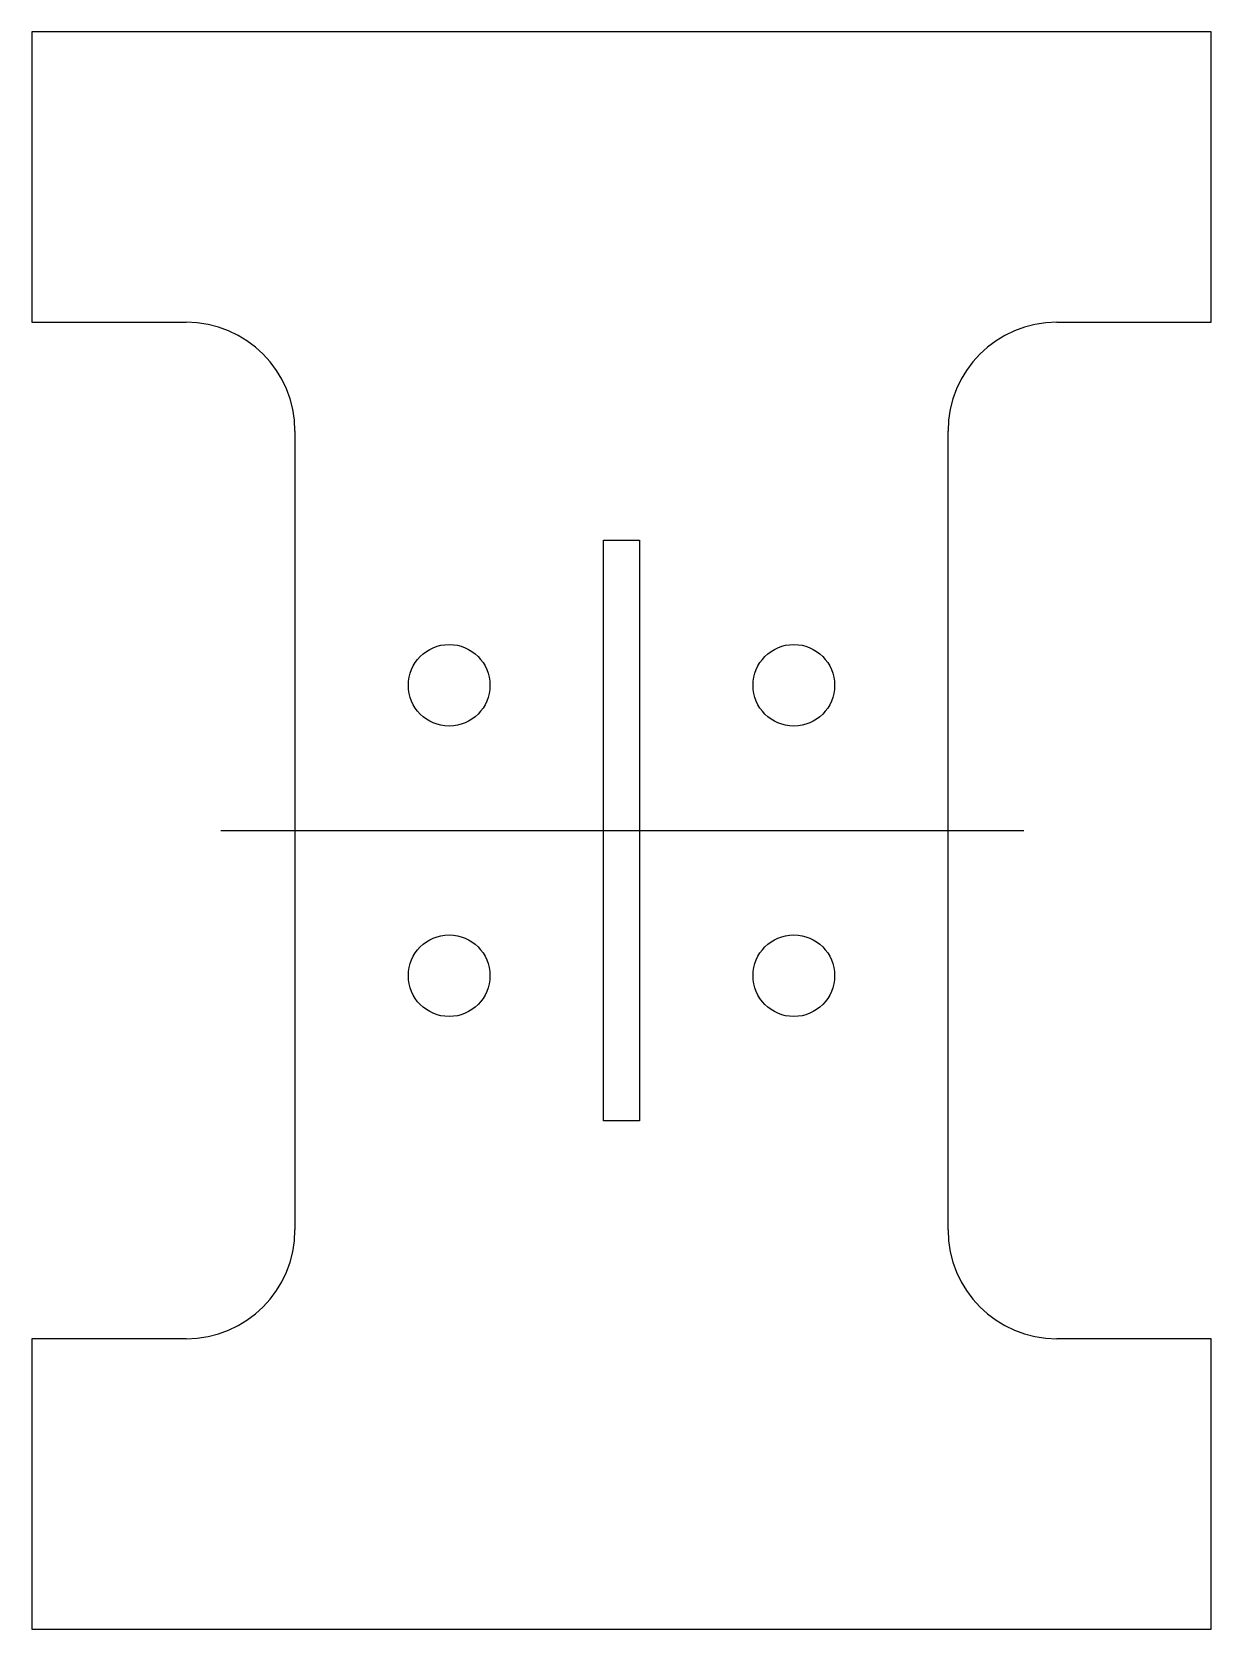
# Model space of a CAD drawing. Header units: millimetres. Extents: x 223.2 to 288.2, y 172.4 to 260.4.
import ezdxf

# ---------------------------------------------------------------- set-up
doc = ezdxf.new("R2010")
doc.units = ezdxf.units.MM
doc.header["$LTSCALE"] = 30.734
doc.layers.get('0').update_dxf_attribs({"linetype": 'CONTINUOUS'})

msp = doc.modelspace()

# ---------------------------------------------------------------- linework, layer by layer
at = {"color": 7, "linetype": 'Continuous'}
for p, q in [((223.207, 260.408), (223.207, 244.408)), ((288.207, 260.408), (223.207, 260.408)), ((288.207, 244.408), (288.207, 260.408)), ((223.207, 244.408), (231.707, 244.408)), ((279.707, 244.408), (288.207, 244.408)), ((237.707, 238.408), (237.707, 216.408)), ((273.707, 216.408), (273.707, 238.408)), ((254.707, 232.408), (256.707, 232.408)), ((254.707, 216.408), (254.707, 232.408)), ((256.707, 232.408), (256.707, 216.408)), ((233.621, 216.408), (277.893, 216.408)), ((237.707, 216.408), (237.707, 194.408)), ((254.707, 200.408), (254.707, 216.408)), ((256.707, 216.408), (256.707, 200.408)), ((273.707, 194.408), (273.707, 216.408)), ((256.707, 200.408), (254.707, 200.408)), ((231.707, 188.408), (223.207, 188.408)), ((223.207, 188.408), (223.207, 172.408)), ((288.207, 188.408), (279.707, 188.408)), ((288.207, 172.408), (288.207, 188.408)), ((223.207, 172.408), (288.207, 172.408))]:
    msp.add_line(p, q, dxfattribs=at)
for centre in [(246.207, 224.408), (265.207, 224.408), (246.207, 208.408), (265.207, 208.408)]:
    msp.add_circle(centre, 2.25, dxfattribs=at)
for centre, start, end in [((231.707, 238.408), 0, 90), ((279.707, 238.408), 90, 180), ((231.707, 194.408), 270, 0), ((279.707, 194.408), 180, 270)]:
    msp.add_arc(centre, 6, start, end, dxfattribs=at)

doc.saveas('drawing.dxf')
